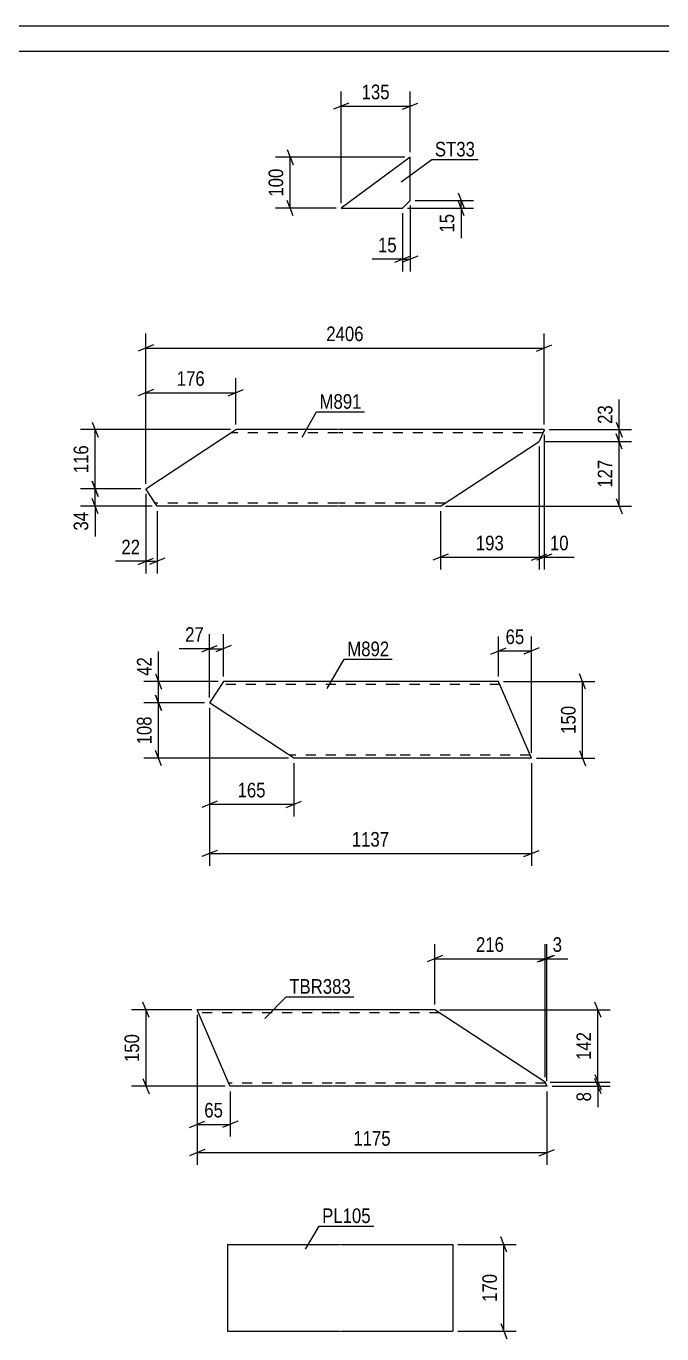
# Model space of a CAD drawing. Header units: millimetres. Extents: x 0 to 594, y 0 to 420.
# Drawn here: x 196.8 to 321.3, y 163.7 to 420 of the extents above; entities that cross this region are included whole.
import ezdxf

# ---------------------------------------------------------------- set-up
doc = ezdxf.new("R2010")
doc.units = ezdxf.units.MM
doc.linetypes.add('DXK_LINE_DOT2', pattern=[3.9198, 1.9599, -1.9599])
doc.styles.add('Arial Narrow', font='ARIALN.TTF', dxfattribs={"height": 0.2})

# ---------------------------------------------------------------- blocks, each defined once
blk = doc.blocks.new('Unknown-570384838-1134')
at = {"color": 5, "linetype": 'Continuous'}
for p, q in [((594, 420), (0, 420)), ((589, 415), (5, 415))]:
    blk.add_line(p, q, dxfattribs=at)
blk = doc.blocks.new('Part-570384838-22370 - 22369')
at = {"color": 2, "linetype": 'Continuous'}
for p, q in [((220.23, 329.32), (237.85, 340.92)), ((257.85, 340.92), (237.85, 340.92)), ((298.26, 340.92), (257.95, 340.92)), ((298.26, 340.92), (298.22, 340.83)), ((277.95, 325.92), (297.26, 338.62)), ((298.22, 340.83), (297.26, 338.62)), ((222.47, 325.92), (220.23, 329.32)), ((257.85, 325.92), (222.47, 325.92)), ((277.95, 325.92), (257.95, 325.92))]:
    blk.add_line(p, q, dxfattribs=at)
at = {"color": 7, "linetype": 'DXK_LINE_DOT2'}
for p, q in [((298.22, 340.83), (298.26, 340.92)), ((257.85, 340.32), (236.94, 340.32)), ((298, 340.32), (257.95, 340.32)), ((222.47, 325.92), (221.68, 327.12)), ((257.85, 326.52), (222.07, 326.52)), ((278.87, 326.52), (257.95, 326.52))]:
    blk.add_line(p, q, dxfattribs=at)
blk = doc.blocks.new('Part-570384838-22377 - 22376')
at = {"color": 2, "linetype": 'Continuous'}
for p, q in [((235.44, 291.55), (232.71, 287.4)), ((269.2, 291.55), (235.44, 291.55)), ((289.3, 291.55), (269.3, 291.55)), ((295.76, 276.55), (289.3, 291.55)), ((248.07, 277.3), (232.71, 287.4)), ((249.2, 276.55), (248.07, 277.3)), ((269.2, 276.55), (249.2, 276.55)), ((295.76, 276.55), (269.3, 276.55))]:
    blk.add_line(p, q, dxfattribs=at)
at = {"color": 7, "linetype": 'DXK_LINE_DOT2'}
for p, q in [((269.2, 290.95), (235.05, 290.95)), ((289.55, 290.95), (269.3, 290.95)), ((269.2, 277.15), (248.28, 277.15)), ((295.5, 277.15), (269.3, 277.15)), ((295.5, 277.15), (295.49, 277.2))]:
    blk.add_line(p, q, dxfattribs=at)
blk = doc.blocks.new('Part-570384838-22452 - 22451')
at = {"color": 2, "linetype": 'Continuous'}
for p, q in [((256.75, 227.23), (230.28, 227.23)), ((236.71, 212.32), (230.28, 227.23)), ((276.85, 227.23), (256.85, 227.23)), ((298.44, 213.02), (276.85, 227.23)), ((298.44, 213.02), (298.47, 212.97)), ((298.47, 213), (298.44, 213.02)), ((298.47, 213), (298.44, 213.02)), ((298.51, 212.87), (298.47, 213)), ((298.47, 212.97), (298.79, 212.23)), ((236.75, 212.23), (236.71, 212.32)), ((256.75, 212.23), (236.75, 212.23)), ((298.79, 212.23), (256.85, 212.23))]:
    blk.add_line(p, q, dxfattribs=at)
at = {"color": 7, "linetype": 'DXK_LINE_DOT2'}
for p, q in [((256.75, 226.63), (230.54, 226.63)), ((277.76, 226.63), (256.85, 226.63)), ((236.49, 212.83), (236.47, 212.87)), ((256.75, 212.83), (236.49, 212.83)), ((298.53, 212.83), (256.85, 212.83)), ((298.79, 212.23), (298.75, 212.32))]:
    blk.add_line(p, q, dxfattribs=at)
blk = doc.blocks.new('Part-570384838-22484 - 22483')
at = {"color": 2, "linetype": 'Continuous'}
for p, q in [((236.26, 181.21), (236.26, 164.21)), ((236.26, 181.21), (258.26, 181.21)), ((258.36, 181.21), (280.36, 181.21)), ((280.36, 181.21), (280.36, 164.21)), ((236.26, 164.21), (258.26, 164.21)), ((258.36, 164.21), (280.36, 164.21))]:
    blk.add_line(p, q, dxfattribs=at)
blk = doc.blocks.new('Part-570384838-22580 - 22579')
at = {"color": 2, "linetype": 'Continuous'}
for p, q in [((271.99, 394.33), (258.49, 384.33)), ((271.99, 385.83), (271.99, 394.33)), ((270.49, 384.33), (271.99, 385.83)), ((258.49, 384.33), (270.49, 384.33))]:
    blk.add_line(p, q, dxfattribs=at)
blk = doc.blocks.new('StraightDimension-570384838-23141 - 22369')
at = {"color": 7, "linetype": 'Continuous'}
for p, q in [((221.73, 348.76), (218.73, 347.56)), ((220.23, 330.32), (220.23, 351.01)), ((236.35, 347.56), (239.35, 348.76)), ((237.85, 341.92), (237.85, 351.01)), ((220.23, 348.16), (237.85, 348.16))]:
    blk.add_line(p, q, dxfattribs=at)
at = {"color": 0}
blk.add_wipeout([(232.38, 348.91), (232.38, 353.11), (225.7, 353.11), (225.7, 348.91)], dxfattribs=at)
at = {"color": 3, "style": 'Arial Narrow'}
blk.add_text('176', height=2.863, dxfattribs=at).set_placement((226.3, 349.51))
blk = doc.blocks.new('StraightDimension-570384838-26779 - 22369')
at = {"color": 7, "linetype": 'Continuous'}
for p, q in [((297.26, 337.62), (297.26, 313.52)), ((277.95, 324.92), (277.95, 313.52)), ((279.45, 316.52), (276.45, 315.32)), ((277.95, 315.92), (297.26, 315.92)), ((295.76, 315.32), (298.76, 316.52))]:
    blk.add_line(p, q, dxfattribs=at)
at = {"color": 0}
blk.add_wipeout([(290.95, 316.67), (290.95, 320.87), (284.27, 320.87), (284.27, 316.67)], dxfattribs=at)
at = {"color": 3, "style": 'Arial Narrow'}
blk.add_text('193', height=2.863, dxfattribs=at).set_placement((284.87, 317.27))
blk = doc.blocks.new('StraightDimension-570384838-23133 - 22369')
at = {"color": 7, "linetype": 'Continuous'}
for p, q in [((220.23, 328.32), (220.23, 312.72)), ((222.47, 324.92), (222.47, 312.72)), ((218.73, 314.52), (221.73, 315.72)), ((223.97, 315.72), (220.97, 314.52)), ((220.23, 315.12), (222.47, 315.12))]:
    blk.add_line(p, q, dxfattribs=at)
at = {"color": 0}
blk.add_wipeout([(219.7, 315.87), (219.7, 320.07), (214.85, 320.07), (214.85, 315.87)], dxfattribs=at)
at = {"color": 7, "linetype": 'Continuous'}
blk.add_line((220.23, 315.12), (214.32, 315.12), dxfattribs=at)
blk.add_line((220.23, 315.12), (214.32, 315.12), dxfattribs=at)
at = {"color": 3, "style": 'Arial Narrow'}
blk.add_text('22', height=2.863, dxfattribs=at).set_placement((215.45, 316.47))
blk = doc.blocks.new('StraightDimension-570384838-23161 - 22369')
at = {"color": 7, "linetype": 'Continuous'}
for p, q in [((220.23, 330.32), (220.23, 359.77)), ((298.26, 341.92), (298.26, 359.77)), ((221.73, 357.52), (218.73, 356.32)), ((220.23, 356.92), (298.26, 356.92)), ((296.76, 356.32), (299.76, 357.52))]:
    blk.add_line(p, q, dxfattribs=at)
at = {"color": 0}
blk.add_wipeout([(263.5, 357.67), (263.5, 361.87), (254.98, 361.87), (254.98, 357.67)], dxfattribs=at)
at = {"color": 3, "style": 'Arial Narrow'}
blk.add_text('2406', height=2.863, dxfattribs=at).set_placement((255.58, 358.27))
blk = doc.blocks.new('StraightDimension-570384838-23153 - 22369')
at = {"color": 7, "linetype": 'Continuous'}
for p, q in [((236.85, 340.92), (207.47, 340.92)), ((209.72, 342.42), (210.92, 339.42)), ((210.32, 329.32), (210.32, 340.92)), ((210.92, 327.82), (209.72, 330.82)), ((219.23, 329.32), (207.47, 329.32))]:
    blk.add_line(p, q, dxfattribs=at)
at = {"color": 0}
blk.add_wipeout([(209.57, 338.46), (205.37, 338.46), (205.37, 331.78), (209.57, 331.78)], dxfattribs=at)
at = {"color": 3, "style": 'Arial Narrow'}
blk.add_text('116', height=2.863, rotation=90.0002, dxfattribs=at).set_placement((208.97, 332.38))
blk = doc.blocks.new('StraightDimension-570384838-23154 - 22369')
at = {"color": 7, "linetype": 'Continuous'}
for p, q in [((209.72, 330.82), (210.92, 327.82)), ((219.23, 329.32), (207.47, 329.32)), ((210.32, 325.92), (210.32, 329.32)), ((221.47, 325.92), (207.47, 325.92)), ((210.92, 324.42), (209.72, 327.42))]:
    blk.add_line(p, q, dxfattribs=at)
at = {"color": 0}
blk.add_wipeout([(209.57, 325.39), (205.37, 325.39), (205.37, 320.54), (209.57, 320.54)], dxfattribs=at)
at = {"color": 7, "linetype": 'Continuous'}
blk.add_line((210.32, 325.92), (210.32, 320.01), dxfattribs=at)
blk.add_line((210.32, 325.92), (210.32, 320.01), dxfattribs=at)
at = {"color": 3, "style": 'Arial Narrow'}
blk.add_text('34', height=2.863, rotation=90.0002, dxfattribs=at).set_placement((208.97, 321.14))
blk = doc.blocks.new('StraightDimension-570384838-26778 - 22369')
at = {"color": 7, "linetype": 'Continuous'}
for p, q in [((298.26, 339.92), (298.26, 313.52)), ((297.26, 337.62), (297.26, 313.52)), ((295.76, 315.32), (298.76, 316.52)), ((299.76, 316.52), (296.76, 315.32)), ((297.26, 315.92), (298.26, 315.92))]:
    blk.add_line(p, q, dxfattribs=at)
at = {"color": 0}
blk.add_wipeout([(303.64, 316.67), (303.64, 320.87), (298.78, 320.87), (298.78, 316.67)], dxfattribs=at)
at = {"color": 7, "linetype": 'Continuous'}
blk.add_line((298.26, 315.92), (304.16, 315.92), dxfattribs=at)
blk.add_line((298.26, 315.92), (304.16, 315.92), dxfattribs=at)
at = {"color": 3, "style": 'Arial Narrow'}
blk.add_text('10', height=2.863, dxfattribs=at).set_placement((299.38, 317.27))
blk = doc.blocks.new('StraightDimension-570384838-26815 - 22369')
at = {"color": 7, "linetype": 'Continuous'}
for p, q in [((299.26, 340.92), (315.36, 340.92)), ((312.36, 342.42), (313.56, 339.42)), ((312.96, 338.62), (312.96, 340.92)), ((298.26, 338.62), (315.36, 338.62)), ((313.56, 337.12), (312.36, 340.12))]:
    blk.add_line(p, q, dxfattribs=at)
at = {"color": 0}
blk.add_wipeout([(312.21, 346.3), (308.01, 346.3), (308.01, 341.44), (312.21, 341.44)], dxfattribs=at)
at = {"color": 7, "linetype": 'Continuous'}
blk.add_line((312.96, 340.92), (312.96, 346.82), dxfattribs=at)
blk.add_line((312.96, 340.92), (312.96, 346.82), dxfattribs=at)
at = {"color": 3, "style": 'Arial Narrow'}
blk.add_text('23', height=2.863, rotation=90.0002, dxfattribs=at).set_placement((311.61, 342.04))
blk = doc.blocks.new('StraightDimension-570384838-26816 - 22369')
at = {"color": 7, "linetype": 'Continuous'}
for p, q in [((298.26, 338.62), (315.36, 338.62)), ((313.56, 337.12), (312.36, 340.12)), ((312.96, 325.92), (312.96, 338.62)), ((278.95, 325.92), (315.36, 325.92)), ((312.36, 327.42), (313.56, 324.42))]:
    blk.add_line(p, q, dxfattribs=at)
at = {"color": 0}
blk.add_wipeout([(312.21, 335.61), (308.01, 335.61), (308.01, 328.93), (312.21, 328.93)], dxfattribs=at)
at = {"color": 3, "style": 'Arial Narrow'}
blk.add_text('127', height=2.863, rotation=90.0002, dxfattribs=at).set_placement((311.61, 329.53))
blk = doc.blocks.new('StraightDimension-570384838-23185 - 22376')
at = {"color": 7, "linetype": 'Continuous'}
for p, q in [((306.36, 290.05), (305.16, 293.05)), ((290.3, 291.55), (308.16, 291.55)), ((305.76, 276.55), (305.76, 291.55)), ((305.16, 278.05), (306.36, 275.05)), ((296.76, 276.55), (308.16, 276.55))]:
    blk.add_line(p, q, dxfattribs=at)
at = {"color": 0}
blk.add_wipeout([(305.01, 287.4), (300.81, 287.4), (300.81, 280.71), (305.01, 280.71)], dxfattribs=at)
at = {"color": 3, "style": 'Arial Narrow'}
blk.add_text('150', height=2.863, rotation=90.0002, dxfattribs=at).set_placement((304.41, 281.31))
blk = doc.blocks.new('StraightDimension-570384838-23177 - 22376')
at = {"color": 7, "linetype": 'Continuous'}
for p, q in [((222.11, 293.05), (223.31, 290.05)), ((234.44, 291.55), (219.86, 291.55)), ((222.71, 287.4), (222.71, 291.55)), ((231.71, 287.4), (219.86, 287.4)), ((223.31, 285.9), (222.11, 288.9))]:
    blk.add_line(p, q, dxfattribs=at)
at = {"color": 0}
blk.add_wipeout([(221.96, 296.94), (217.76, 296.94), (217.76, 292.08), (221.96, 292.08)], dxfattribs=at)
at = {"color": 7, "linetype": 'Continuous'}
blk.add_line((222.71, 291.55), (222.71, 297.46), dxfattribs=at)
blk.add_line((222.71, 291.55), (222.71, 297.46), dxfattribs=at)
at = {"color": 3, "style": 'Arial Narrow'}
blk.add_text('42', height=2.863, rotation=90.0002, dxfattribs=at).set_placement((221.36, 292.68))
blk = doc.blocks.new('StraightDimension-570384838-23169 - 22376')
at = {"color": 7, "linetype": 'Continuous'}
for p, q in [((232.71, 288.4), (232.71, 300.84)), ((235.44, 292.55), (235.44, 300.84)), ((231.21, 297.39), (234.21, 298.59)), ((232.71, 297.99), (235.44, 297.99)), ((236.94, 298.59), (233.94, 297.39))]:
    blk.add_line(p, q, dxfattribs=at)
at = {"color": 0}
blk.add_wipeout([(232.18, 298.74), (232.18, 302.94), (227.33, 302.94), (227.33, 298.74)], dxfattribs=at)
at = {"color": 7, "linetype": 'Continuous'}
blk.add_line((232.71, 297.99), (226.8, 297.99), dxfattribs=at)
blk.add_line((232.71, 297.99), (226.8, 297.99), dxfattribs=at)
at = {"color": 3, "style": 'Arial Narrow'}
blk.add_text('27', height=2.863, dxfattribs=at).set_placement((227.93, 299.34))
blk = doc.blocks.new('StraightDimension-570384838-23178 - 22376')
at = {"color": 7, "linetype": 'Continuous'}
for p, q in [((231.71, 287.4), (219.86, 287.4)), ((222.11, 288.9), (223.31, 285.9)), ((222.71, 276.55), (222.71, 287.4)), ((223.31, 275.05), (222.11, 278.05)), ((248.2, 276.55), (219.86, 276.55))]:
    blk.add_line(p, q, dxfattribs=at)
at = {"color": 0}
blk.add_wipeout([(221.96, 285.32), (217.76, 285.32), (217.76, 278.63), (221.96, 278.63)], dxfattribs=at)
at = {"color": 3, "style": 'Arial Narrow'}
blk.add_text('108', height=2.863, rotation=90.0002, dxfattribs=at).set_placement((221.36, 279.23))
blk = doc.blocks.new('StraightDimension-570384838-23173 - 22376')
at = {"color": 7, "linetype": 'Continuous'}
for p, q in [((232.71, 286.4), (232.71, 265.1)), ((249.2, 275.55), (249.2, 265.1)), ((234.21, 268.1), (231.21, 266.9)), ((232.71, 267.5), (249.2, 267.5)), ((247.7, 266.9), (250.7, 268.1))]:
    blk.add_line(p, q, dxfattribs=at)
at = {"color": 0}
blk.add_wipeout([(244.29, 268.25), (244.29, 272.45), (237.61, 272.45), (237.61, 268.25)], dxfattribs=at)
at = {"color": 3, "style": 'Arial Narrow'}
blk.add_text('165', height=2.863, dxfattribs=at).set_placement((238.21, 268.85))
blk = doc.blocks.new('StraightDimension-570384838-23165 - 22376')
at = {"color": 7, "linetype": 'Continuous'}
for p, q in [((289.3, 292.55), (289.3, 300.4)), ((295.76, 277.55), (295.76, 300.4)), ((287.8, 296.95), (290.8, 298.15)), ((289.3, 297.55), (295.76, 297.55)), ((297.26, 298.15), (294.26, 296.95))]:
    blk.add_line(p, q, dxfattribs=at)
at = {"color": 0}
blk.add_wipeout([(294.96, 298.3), (294.96, 302.5), (290.1, 302.5), (290.1, 298.3)], dxfattribs=at)
at = {"color": 3, "style": 'Arial Narrow'}
blk.add_text('65', height=2.863, dxfattribs=at).set_placement((290.7, 298.9))
blk = doc.blocks.new('StraightDimension-570384838-23191 - 22376')
at = {"color": 7, "linetype": 'Continuous'}
for p, q in [((232.71, 286.4), (232.71, 255.45)), ((295.76, 275.55), (295.76, 255.45)), ((234.21, 258.45), (231.21, 257.25)), ((232.71, 257.85), (295.76, 257.85)), ((294.26, 257.25), (297.26, 258.45))]:
    blk.add_line(p, q, dxfattribs=at)
at = {"color": 0}
blk.add_wipeout([(268.49, 258.6), (268.49, 262.8), (259.98, 262.8), (259.98, 258.6)], dxfattribs=at)
at = {"color": 3, "style": 'Arial Narrow'}
blk.add_text('1137', height=2.863, dxfattribs=at).set_placement((260.58, 259.2))
blk = doc.blocks.new('StraightDimension-570384838-23285 - 22451')
at = {"color": 7, "linetype": 'Continuous'}
for p, q in [((230.28, 226.23), (230.28, 202.37)), ((236.75, 211.23), (236.75, 202.37)), ((228.78, 204.17), (231.78, 205.37)), ((238.25, 205.37), (235.25, 204.17)), ((230.28, 204.77), (236.75, 204.77))]:
    blk.add_line(p, q, dxfattribs=at)
at = {"color": 0}
blk.add_wipeout([(235.94, 205.52), (235.94, 209.72), (231.09, 209.72), (231.09, 205.52)], dxfattribs=at)
at = {"color": 3, "style": 'Arial Narrow'}
blk.add_text('65', height=2.863, dxfattribs=at).set_placement((231.69, 206.12))
blk = doc.blocks.new('StraightDimension-570384838-26900 - 22451')
at = {"color": 7, "linetype": 'Continuous'}
for p, q in [((276.85, 228.23), (276.85, 240.08)), ((298.44, 214.02), (298.44, 240.08)), ((278.35, 237.83), (275.35, 236.63)), ((276.85, 237.23), (298.44, 237.23)), ((296.94, 236.63), (299.94, 237.83))]:
    blk.add_line(p, q, dxfattribs=at)
at = {"color": 0}
blk.add_wipeout([(290.99, 237.98), (290.99, 242.18), (284.3, 242.18), (284.3, 237.98)], dxfattribs=at)
at = {"color": 3, "style": 'Arial Narrow'}
blk.add_text('216', height=2.863, dxfattribs=at).set_placement((284.9, 238.58))
blk = doc.blocks.new('StraightDimension-570384838-26935 - 22451')
at = {"color": 7, "linetype": 'Continuous'}
for p, q in [((309.39, 225.73), (308.19, 228.73)), ((277.85, 227.23), (311.19, 227.23)), ((308.79, 213.02), (308.79, 227.23)), ((299.44, 213.02), (311.19, 213.02)), ((308.19, 214.52), (309.39, 211.52))]:
    blk.add_line(p, q, dxfattribs=at)
at = {"color": 0}
blk.add_wipeout([(308.04, 223.47), (303.84, 223.47), (303.84, 216.78), (308.04, 216.78)], dxfattribs=at)
at = {"color": 3, "style": 'Arial Narrow'}
blk.add_text('142', height=2.863, rotation=90.0002, dxfattribs=at).set_placement((307.44, 217.38))
blk = doc.blocks.new('StraightDimension-570384838-26899 - 22451')
at = {"color": 7, "linetype": 'Continuous'}
for p, q in [((298.44, 214.02), (298.44, 240.08)), ((298.79, 213.23), (298.79, 240.08)), ((296.94, 236.63), (299.94, 237.83)), ((300.29, 237.83), (297.29, 236.63)), ((298.44, 237.23), (298.79, 237.23))]:
    blk.add_line(p, q, dxfattribs=at)
at = {"color": 0}
blk.add_wipeout([(302.34, 237.98), (302.34, 242.18), (299.31, 242.18), (299.31, 237.98)], dxfattribs=at)
at = {"color": 7, "linetype": 'Continuous'}
blk.add_line((298.79, 237.23), (302.86, 237.23), dxfattribs=at)
blk.add_line((298.79, 237.23), (302.86, 237.23), dxfattribs=at)
at = {"color": 3, "style": 'Arial Narrow'}
blk.add_text('3', height=2.86, dxfattribs=at).set_placement((299.91, 238.58))
blk = doc.blocks.new('StraightDimension-570384838-23301 - 22451')
at = {"color": 7, "linetype": 'Continuous'}
for p, q in [((220.88, 225.73), (219.68, 228.73)), ((229.28, 227.23), (217.43, 227.23)), ((220.28, 212.23), (220.28, 227.23)), ((219.68, 213.73), (220.88, 210.73)), ((235.75, 212.23), (217.43, 212.23))]:
    blk.add_line(p, q, dxfattribs=at)
at = {"color": 0}
blk.add_wipeout([(219.53, 223.07), (215.33, 223.07), (215.33, 216.38), (219.53, 216.38)], dxfattribs=at)
at = {"color": 3, "style": 'Arial Narrow'}
blk.add_text('150', height=2.863, rotation=90.0002, dxfattribs=at).set_placement((218.93, 216.98))
blk = doc.blocks.new('StraightDimension-570384838-23307 - 22451')
at = {"color": 7, "linetype": 'Continuous'}
for p, q in [((230.28, 226.23), (230.28, 196.83)), ((298.79, 211.23), (298.79, 196.83)), ((231.78, 199.83), (228.78, 198.63)), ((230.28, 199.23), (298.79, 199.23)), ((297.29, 198.63), (300.29, 199.83))]:
    blk.add_line(p, q, dxfattribs=at)
at = {"color": 0}
blk.add_wipeout([(268.79, 199.98), (268.79, 204.18), (260.28, 204.18), (260.28, 199.98)], dxfattribs=at)
at = {"color": 3, "style": 'Arial Narrow'}
blk.add_text('1175', height=2.863, dxfattribs=at).set_placement((260.88, 200.58))
blk = doc.blocks.new('StraightDimension-570384838-26936 - 22451')
at = {"color": 7, "linetype": 'Continuous'}
for p, q in [((299.44, 213.02), (311.19, 213.02)), ((308.19, 214.52), (309.39, 211.52)), ((309.39, 210.73), (308.19, 213.73)), ((308.79, 212.23), (308.79, 213.02)), ((299.79, 212.23), (311.19, 212.23))]:
    blk.add_line(p, q, dxfattribs=at)
at = {"color": 0}
blk.add_wipeout([(308.04, 211.7), (303.84, 211.7), (303.84, 208.67), (308.04, 208.67)], dxfattribs=at)
at = {"color": 7, "linetype": 'Continuous'}
blk.add_line((308.79, 212.23), (308.79, 208.15), dxfattribs=at)
blk.add_line((308.79, 212.23), (308.79, 208.15), dxfattribs=at)
at = {"color": 3, "style": 'Arial Narrow'}
blk.add_text('8', height=2.86, rotation=90.0002, dxfattribs=at).set_placement((307.44, 209.27))
blk = doc.blocks.new('StraightDimension-570384838-23327 - 22483')
at = {"color": 7, "linetype": 'Continuous'}
for p, q in [((290.96, 179.71), (289.76, 182.71)), ((281.36, 181.21), (292.76, 181.21)), ((290.36, 164.21), (290.36, 181.21)), ((281.36, 164.21), (292.76, 164.21)), ((289.76, 165.71), (290.96, 162.71))]:
    blk.add_line(p, q, dxfattribs=at)
at = {"color": 0}
blk.add_wipeout([(289.61, 176.05), (285.41, 176.05), (285.41, 169.37), (289.61, 169.37)], dxfattribs=at)
at = {"color": 3, "style": 'Arial Narrow'}
blk.add_text('170', height=2.863, rotation=90.0002, dxfattribs=at).set_placement((289.01, 169.97))
blk = doc.blocks.new('StraightDimension-570384838-23463 - 22579')
at = {"color": 7, "linetype": 'Continuous'}
for p, q in [((271.99, 384.83), (271.99, 371.93)), ((270.49, 383.33), (270.49, 371.93)), ((268.99, 373.73), (271.99, 374.93)), ((273.49, 374.93), (270.49, 373.73)), ((270.49, 374.33), (271.99, 374.33))]:
    blk.add_line(p, q, dxfattribs=at)
at = {"color": 0}
blk.add_wipeout([(269.97, 375.08), (269.97, 379.28), (265.11, 379.28), (265.11, 375.08)], dxfattribs=at)
at = {"color": 7, "linetype": 'Continuous'}
blk.add_line((270.49, 374.33), (264.59, 374.33), dxfattribs=at)
blk.add_line((270.49, 374.33), (264.59, 374.33), dxfattribs=at)
at = {"color": 3, "style": 'Arial Narrow'}
blk.add_text('15', height=2.863, dxfattribs=at).set_placement((265.71, 375.68))
blk = doc.blocks.new('StraightDimension-570384838-23455 - 22579')
at = {"color": 7, "linetype": 'Continuous'}
for p, q in [((281.39, 387.33), (282.59, 384.33)), ((272.99, 385.83), (284.39, 385.83)), ((282.59, 382.83), (281.39, 385.83)), ((281.99, 384.33), (281.99, 385.83)), ((271.49, 384.33), (284.39, 384.33))]:
    blk.add_line(p, q, dxfattribs=at)
at = {"color": 0}
blk.add_wipeout([(281.24, 383.81), (277.04, 383.81), (277.04, 378.95), (281.24, 378.95)], dxfattribs=at)
at = {"color": 7, "linetype": 'Continuous'}
blk.add_line((281.99, 384.33), (281.99, 378.43), dxfattribs=at)
blk.add_line((281.99, 384.33), (281.99, 378.43), dxfattribs=at)
at = {"color": 3, "style": 'Arial Narrow'}
blk.add_text('15', height=2.863, rotation=90.0002, dxfattribs=at).set_placement((280.64, 379.55))
blk = doc.blocks.new('StraightDimension-570384838-23467 - 22579')
at = {"color": 7, "linetype": 'Continuous'}
for p, q in [((258.49, 385.33), (258.49, 407.18)), ((271.99, 395.33), (271.99, 407.18)), ((259.99, 404.93), (256.99, 403.73)), ((258.49, 404.33), (271.99, 404.33)), ((270.49, 403.73), (273.49, 404.93))]:
    blk.add_line(p, q, dxfattribs=at)
at = {"color": 0}
blk.add_wipeout([(268.58, 405.08), (268.58, 409.28), (261.9, 409.28), (261.9, 405.08)], dxfattribs=at)
at = {"color": 3, "style": 'Arial Narrow'}
blk.add_text('135', height=2.863, dxfattribs=at).set_placement((262.5, 405.68))
blk = doc.blocks.new('StraightDimension-570384838-23459 - 22579')
at = {"color": 7, "linetype": 'Continuous'}
for p, q in [((247.89, 395.83), (249.09, 392.83)), ((270.99, 394.33), (245.64, 394.33)), ((248.49, 384.33), (248.49, 394.33)), ((249.09, 382.83), (247.89, 385.83)), ((257.49, 384.33), (245.64, 384.33))]:
    blk.add_line(p, q, dxfattribs=at)
at = {"color": 0}
blk.add_wipeout([(247.74, 392.67), (243.54, 392.67), (243.54, 385.99), (247.74, 385.99)], dxfattribs=at)
at = {"color": 3, "style": 'Arial Narrow'}
blk.add_text('100', height=2.863, rotation=90.0002, dxfattribs=at).set_placement((247.14, 386.59))
blk = doc.blocks.new('Mark-570384838-23681 - 22369')
at = {"color": 0}
blk.add_wipeout([(262.48, 345.01), (262.48, 348.01), (254.26, 348.01), (254.26, 345.01)], dxfattribs=at)
blk.add_wipeout([(262.48, 345.01), (262.48, 348.01), (254.26, 348.01), (254.26, 345.01)], dxfattribs=at)
at = {"color": 30, "linetype": 'Continuous'}
for p, q in [((250.84, 339.45), (253.66, 344.41)), ((253.66, 344.41), (263.08, 344.41))]:
    blk.add_line(p, q, dxfattribs=at)
at = {"color": 3, "style": 'Arial Narrow'}
blk.add_text('M891', height=2.863, dxfattribs=at).set_placement((254.26, 345.01))
blk = doc.blocks.new('Mark-570384838-23684 - 22376')
at = {"color": 0}
blk.add_wipeout([(267.91, 296.52), (267.91, 299.52), (259.69, 299.52), (259.69, 296.52)], dxfattribs=at)
blk.add_wipeout([(267.91, 296.52), (267.91, 299.52), (259.69, 299.52), (259.69, 296.52)], dxfattribs=at)
at = {"color": 30, "linetype": 'Continuous'}
for p, q in [((255.76, 290.17), (259.09, 295.92)), ((259.09, 295.92), (268.51, 295.92))]:
    blk.add_line(p, q, dxfattribs=at)
at = {"color": 3, "style": 'Arial Narrow'}
blk.add_text('M892', height=2.863, dxfattribs=at).set_placement((259.69, 296.52))
blk = doc.blocks.new('Mark-570384838-23716 - 22451')
at = {"color": 0}
blk.add_wipeout([(260.39, 230.37), (260.39, 233.37), (248.34, 233.37), (248.34, 230.37)], dxfattribs=at)
blk.add_wipeout([(260.39, 230.37), (260.39, 233.37), (248.34, 233.37), (248.34, 230.37)], dxfattribs=at)
at = {"color": 30, "linetype": 'Continuous'}
for p, q in [((243.54, 225.5), (247.74, 229.77)), ((247.74, 229.77), (260.99, 229.77))]:
    blk.add_line(p, q, dxfattribs=at)
at = {"color": 3, "style": 'Arial Narrow'}
blk.add_text('TBR383', height=2.863, dxfattribs=at).set_placement((248.34, 230.37))
blk = doc.blocks.new('Mark-570384838-23725 - 22483')
at = {"color": 0}
blk.add_wipeout([(264.28, 185.43), (264.28, 188.43), (254.77, 188.43), (254.77, 185.43)], dxfattribs=at)
blk.add_wipeout([(264.28, 185.43), (264.28, 188.43), (254.77, 188.43), (254.77, 185.43)], dxfattribs=at)
at = {"color": 30, "linetype": 'Continuous'}
for p, q in [((251.51, 180.31), (254.17, 184.83)), ((254.17, 184.83), (264.88, 184.83))]:
    blk.add_line(p, q, dxfattribs=at)
at = {"color": 3, "style": 'Arial Narrow'}
blk.add_text('PL105', height=2.863, dxfattribs=at).set_placement((254.77, 185.43))
blk = doc.blocks.new('Mark-570384838-23758 - 22579')
at = {"color": 0}
blk.add_wipeout([(284.7, 394.46), (284.7, 397.46), (276.85, 397.46), (276.85, 394.46)], dxfattribs=at)
blk.add_wipeout([(284.7, 394.46), (284.7, 397.46), (276.85, 397.46), (276.85, 394.46)], dxfattribs=at)
at = {"color": 30, "linetype": 'Continuous'}
for p, q in [((270.22, 389.5), (276.25, 393.86)), ((276.25, 393.86), (285.3, 393.86))]:
    blk.add_line(p, q, dxfattribs=at)
at = {"color": 3, "style": 'Arial Narrow'}
blk.add_text('ST33', height=2.863, dxfattribs=at).set_placement((276.85, 394.46))

msp = doc.modelspace()

# ---------------------------------------------------------------- block references
for name in ['Unknown-570384838-1134', 'Part-570384838-22580 - 22579', 'Part-570384838-22370 - 22369', 'Part-570384838-22377 - 22376', 'Part-570384838-22452 - 22451', 'Part-570384838-22484 - 22483']:
    msp.add_blockref(name, (0, 0))

# ---------------------------------------------------------------- next in the draw order: block references
for name in ['StraightDimension-570384838-23463 - 22579', 'StraightDimension-570384838-23141 - 22369', 'StraightDimension-570384838-26779 - 22369', 'StraightDimension-570384838-23133 - 22369', 'StraightDimension-570384838-23177 - 22376', 'Mark-570384838-23684 - 22376', 'StraightDimension-570384838-23185 - 22376', 'StraightDimension-570384838-26900 - 22451', 'StraightDimension-570384838-23285 - 22451', 'Mark-570384838-23725 - 22483', 'StraightDimension-570384838-23327 - 22483']:
    msp.add_blockref(name, (0, 0))

# ---------------------------------------------------------------- next in the draw order: block references
for name in ['StraightDimension-570384838-23455 - 22579', 'StraightDimension-570384838-23161 - 22369', 'StraightDimension-570384838-23169 - 22376', 'StraightDimension-570384838-23165 - 22376', 'StraightDimension-570384838-23301 - 22451', 'StraightDimension-570384838-26935 - 22451']:
    msp.add_blockref(name, (0, 0))

# ---------------------------------------------------------------- next in the draw order: block references
for name in ['StraightDimension-570384838-23467 - 22579', 'Mark-570384838-23681 - 22369', 'StraightDimension-570384838-23153 - 22369', 'StraightDimension-570384838-26778 - 22369', 'StraightDimension-570384838-23178 - 22376', 'StraightDimension-570384838-26899 - 22451']:
    msp.add_blockref(name, (0, 0))

# ---------------------------------------------------------------- next in the draw order: block references
for name in ['StraightDimension-570384838-23459 - 22579', 'StraightDimension-570384838-26815 - 22369', 'StraightDimension-570384838-23154 - 22369', 'StraightDimension-570384838-23173 - 22376', 'StraightDimension-570384838-23307 - 22451']:
    msp.add_blockref(name, (0, 0))

# ---------------------------------------------------------------- next in the draw order: block references
for name in ['Mark-570384838-23758 - 22579', 'StraightDimension-570384838-26816 - 22369', 'StraightDimension-570384838-23191 - 22376', 'Mark-570384838-23716 - 22451', 'StraightDimension-570384838-26936 - 22451']:
    msp.add_blockref(name, (0, 0))

doc.saveas('drawing.dxf')
